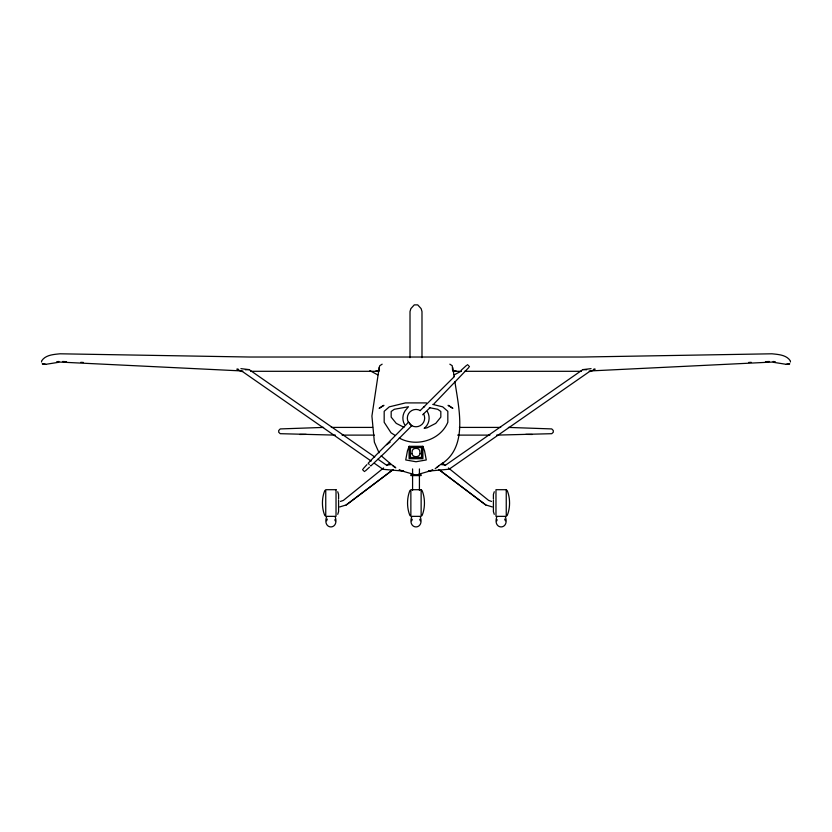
<?xml version="1.0" encoding="UTF-8"?>
<svg xmlns="http://www.w3.org/2000/svg" width="832" height="832" viewBox="0 0 832 832"><rect width="100%" height="100%" fill="white"/><g stroke="black" fill="none" stroke-linecap="round" stroke-linejoin="round"><path stroke-width="1.25" d="M326.612 520.811L327.319 519.095M411.715 520.811L412.277 519.272M496.829 520.811L497.12 519.667M452.556 370.053L452.265 365.758L449.852 364.177M420.098 453.638L419.671 450.424A4.42 4.326 -49.6 0 0 417.102 448.448L414.898 448.448A4.42 4.326 49.6 0 0 412.329 450.424L411.902 453.638M382.148 364.177L379.735 365.758L379.205 367.588L371.914 416.062L374.379 442.187L379.059 452.847M337.74 514.322L338.593 511.576L338.593 500.167M494.26 491.733L493.407 494.478L493.407 498.961M409.157 446.316L407.451 450.861L405.725 459.961L416 461.75L426.275 459.961L424.549 450.861L422.843 446.316L409.157 446.316L409.157 458.734L422.843 458.734L422.843 446.316M324.896 490.37C321.62 497.827 321.62 508.217 324.896 515.684M410.01 490.37C406.734 497.827 406.734 508.217 410.01 515.684M421.99 515.684C425.266 508.217 425.266 497.827 421.99 490.37M507.104 515.684C510.38 508.217 510.38 497.827 507.104 490.37M363.147 468.78L366.912 464.641M468.853 367.442L433.919 403.894M420.108 410.654L454.314 376.646M411.892 425.568L385.819 451.828L370.802 465.972L370.334 465.494M409.573 458.307L410.426 457.454L410.426 447.595L409.573 446.742L422.427 446.742L422.427 458.307L409.573 458.307L409.573 446.742M422.427 458.307L421.574 457.454L421.574 447.595L422.427 446.742M429.905 407.815L422.646 414.783M408.543 422.219L370.708 460.522L368.139 463.31L369.252 464.422M461.198 370.25L466.669 365.258M365.331 470.964L369.47 467.199M383.614 467.948L343.335 500.438L340.454 501.415M386.61 465.535L389.657 463.081M435.157 468.676L440.513 464.506L445.713 465.026L582.847 369.616L591.084 368.638M436.758 467.542L438.703 466.003M440.648 464.474C468.686 447.616 458.702 407.992 454.917 381.701M393.182 469.55L346.372 504.889L339.726 506.938M386.693 444.756L390.218 442.094M346.174 504.962L393.203 469.518M374.754 456.976L249.153 369.616L245.357 369.772M454.21 374.858L460.99 371.28M491.546 501.415L488.665 500.438L448.386 467.948M418.382 474.344L432.65 470.194M432.931 469.955L428.345 471.11L449.124 469.206L589.368 371.654C590.096 371.842 599.05 367.848 593.351 369.356M45.739 364.333L42.37 363.844L45.739 364.333L60.039 362.076L242.83 370.989M786.261 364.333L789.63 363.844L786.261 364.333L771.961 362.076L589.17 370.989M56.711 361.743L58.926 361.494M453.523 370.874L455.957 370.677M748.623 362.45L751.213 362.326M765.482 361.67L769.371 361.494M586.643 369.772L582.847 369.616M299.728 434.47L306.218 434.377M421.574 457.454L410.426 457.454M250.567 371.301L379.038 371.311M452.962 371.311L461.365 371.301M464.641 371.311L581.433 371.301M426.452 402.906L405.548 402.906L389.303 406.838L384.176 411.31L384.176 422.261L391.03 432.806L395.138 435.417M424.622 406.744L423.53 406.744L423.54 407.493M323.606 427.409L280.238 428.927L278.72 430.508L278.72 432.245L280.228 433.69L335.338 435.115M331.302 427.409L372.611 427.409M459.389 427.409L500.698 427.409M508.394 427.409L551.762 428.927L553.28 430.508L553.28 432.245L551.772 433.69L496.662 435.115M342.087 435.115L374.358 435.115M457.642 435.115L489.913 435.115M410.426 447.595L421.574 447.595M410.852 474.729L421.148 474.729M410.852 475.582L421.148 475.582M525.782 434.377L532.272 434.47M62.629 361.494L66.518 361.67M80.787 362.326L83.377 362.45M240.916 368.638L249.153 369.616M376.043 370.677L378.477 370.874M492.274 506.938L485.628 504.889L438.818 469.55M773.074 361.494L775.289 361.743M238.649 369.356C232.95 367.848 241.904 371.842 242.632 371.654L371.186 461.084M429.374 407.67L437.694 409.282L440.825 411.476L440.825 417.123L435.76 423.363L426.92 427.856L424.154 428.262L425.287 427.398A13.125 13.125 0 0 0 427.367 411.549M432.702 404.414L442.697 406.838L447.824 411.31L447.824 422.261C440.253 440.471 415.927 447.481 399.235 438.017M399.069 469.955L403.655 471.11L383.042 469.31L374.379 463.299M399.35 470.194L413.618 474.344M403.978 427.294L396.24 423.363L391.175 417.123L391.175 411.476L394.306 409.282L408.47 406.744L406.713 408.824A13.125 13.125 0 0 0 404.633 424.674M369.876 370.677L377.79 374.858M377.946 459.202L386.464 465.119L391.487 464.506L395.793 467.844M438.797 469.518L485.826 504.962M391.352 464.474L381.181 455.749M393.297 466.003L395.242 467.542M394.982 467.314L393.162 465.878M442.343 463.081L445.39 465.535M409.958 424.154L411.434 425.37L410.727 424.819M467.511 364.645L469.466 366.6M362.534 469.622L364.489 471.578M504.681 519.095L505.388 520.811M419.723 519.272L420.285 520.811M410.082 424.029L409.126 422.386L409.614 423.634M334.88 519.667L335.171 520.811M494.26 514.322L493.407 511.576L493.407 500.167M337.74 491.733L338.593 494.478L338.593 498.961M452.795 367.588L454.147 376.574M379.205 367.588L379.444 370.053M790.4 361.993L790.4 360.974C786.625 354.879 778.388 354.463 771.961 353.798L582.722 357.022L249.278 357.022L60.039 353.798C53.612 354.463 45.375 354.879 41.6 360.974L41.6 361.993M505.388 516.693C510.006 530.306 492.222 530.306 496.829 516.693M421.99 357.677L421.99 311.563L421.138 308.641L417.716 304.876L414.284 304.876L410.862 308.641L410.01 311.563L410.01 357.677M420.285 516.693C424.892 530.306 407.108 530.306 411.715 516.693M419.422 468.926L419.422 474.729M419.422 475.582L419.422 490.308M412.578 468.926L412.578 474.729M412.578 475.582L412.578 490.308M335.171 516.693C339.778 530.306 321.994 530.306 326.612 516.693M420.098 453.638A4.16 4.066 -49.6 0 1 418.122 456.217L416 456.778L413.878 456.217A4.16 4.066 49.6 0 1 411.902 453.638M423.519 413.774A8.684 8.684 0 0 1 411.663 425.63M408.481 422.448A8.684 8.684 0 0 1 420.337 410.592M381.826 406.494L379.142 408.356L383.937 405.33L381.826 406.494M336.024 489.705L325.749 489.705L325.749 516.35L336.024 516.35L336.024 489.705M421.138 489.705L410.862 489.705L410.862 516.35L421.138 516.35L421.138 489.705M506.251 489.705L495.976 489.705L495.976 516.35L506.251 516.35L506.251 489.705M450.174 406.494L448.063 405.33L452.858 408.356L450.174 406.494"/></g></svg>
